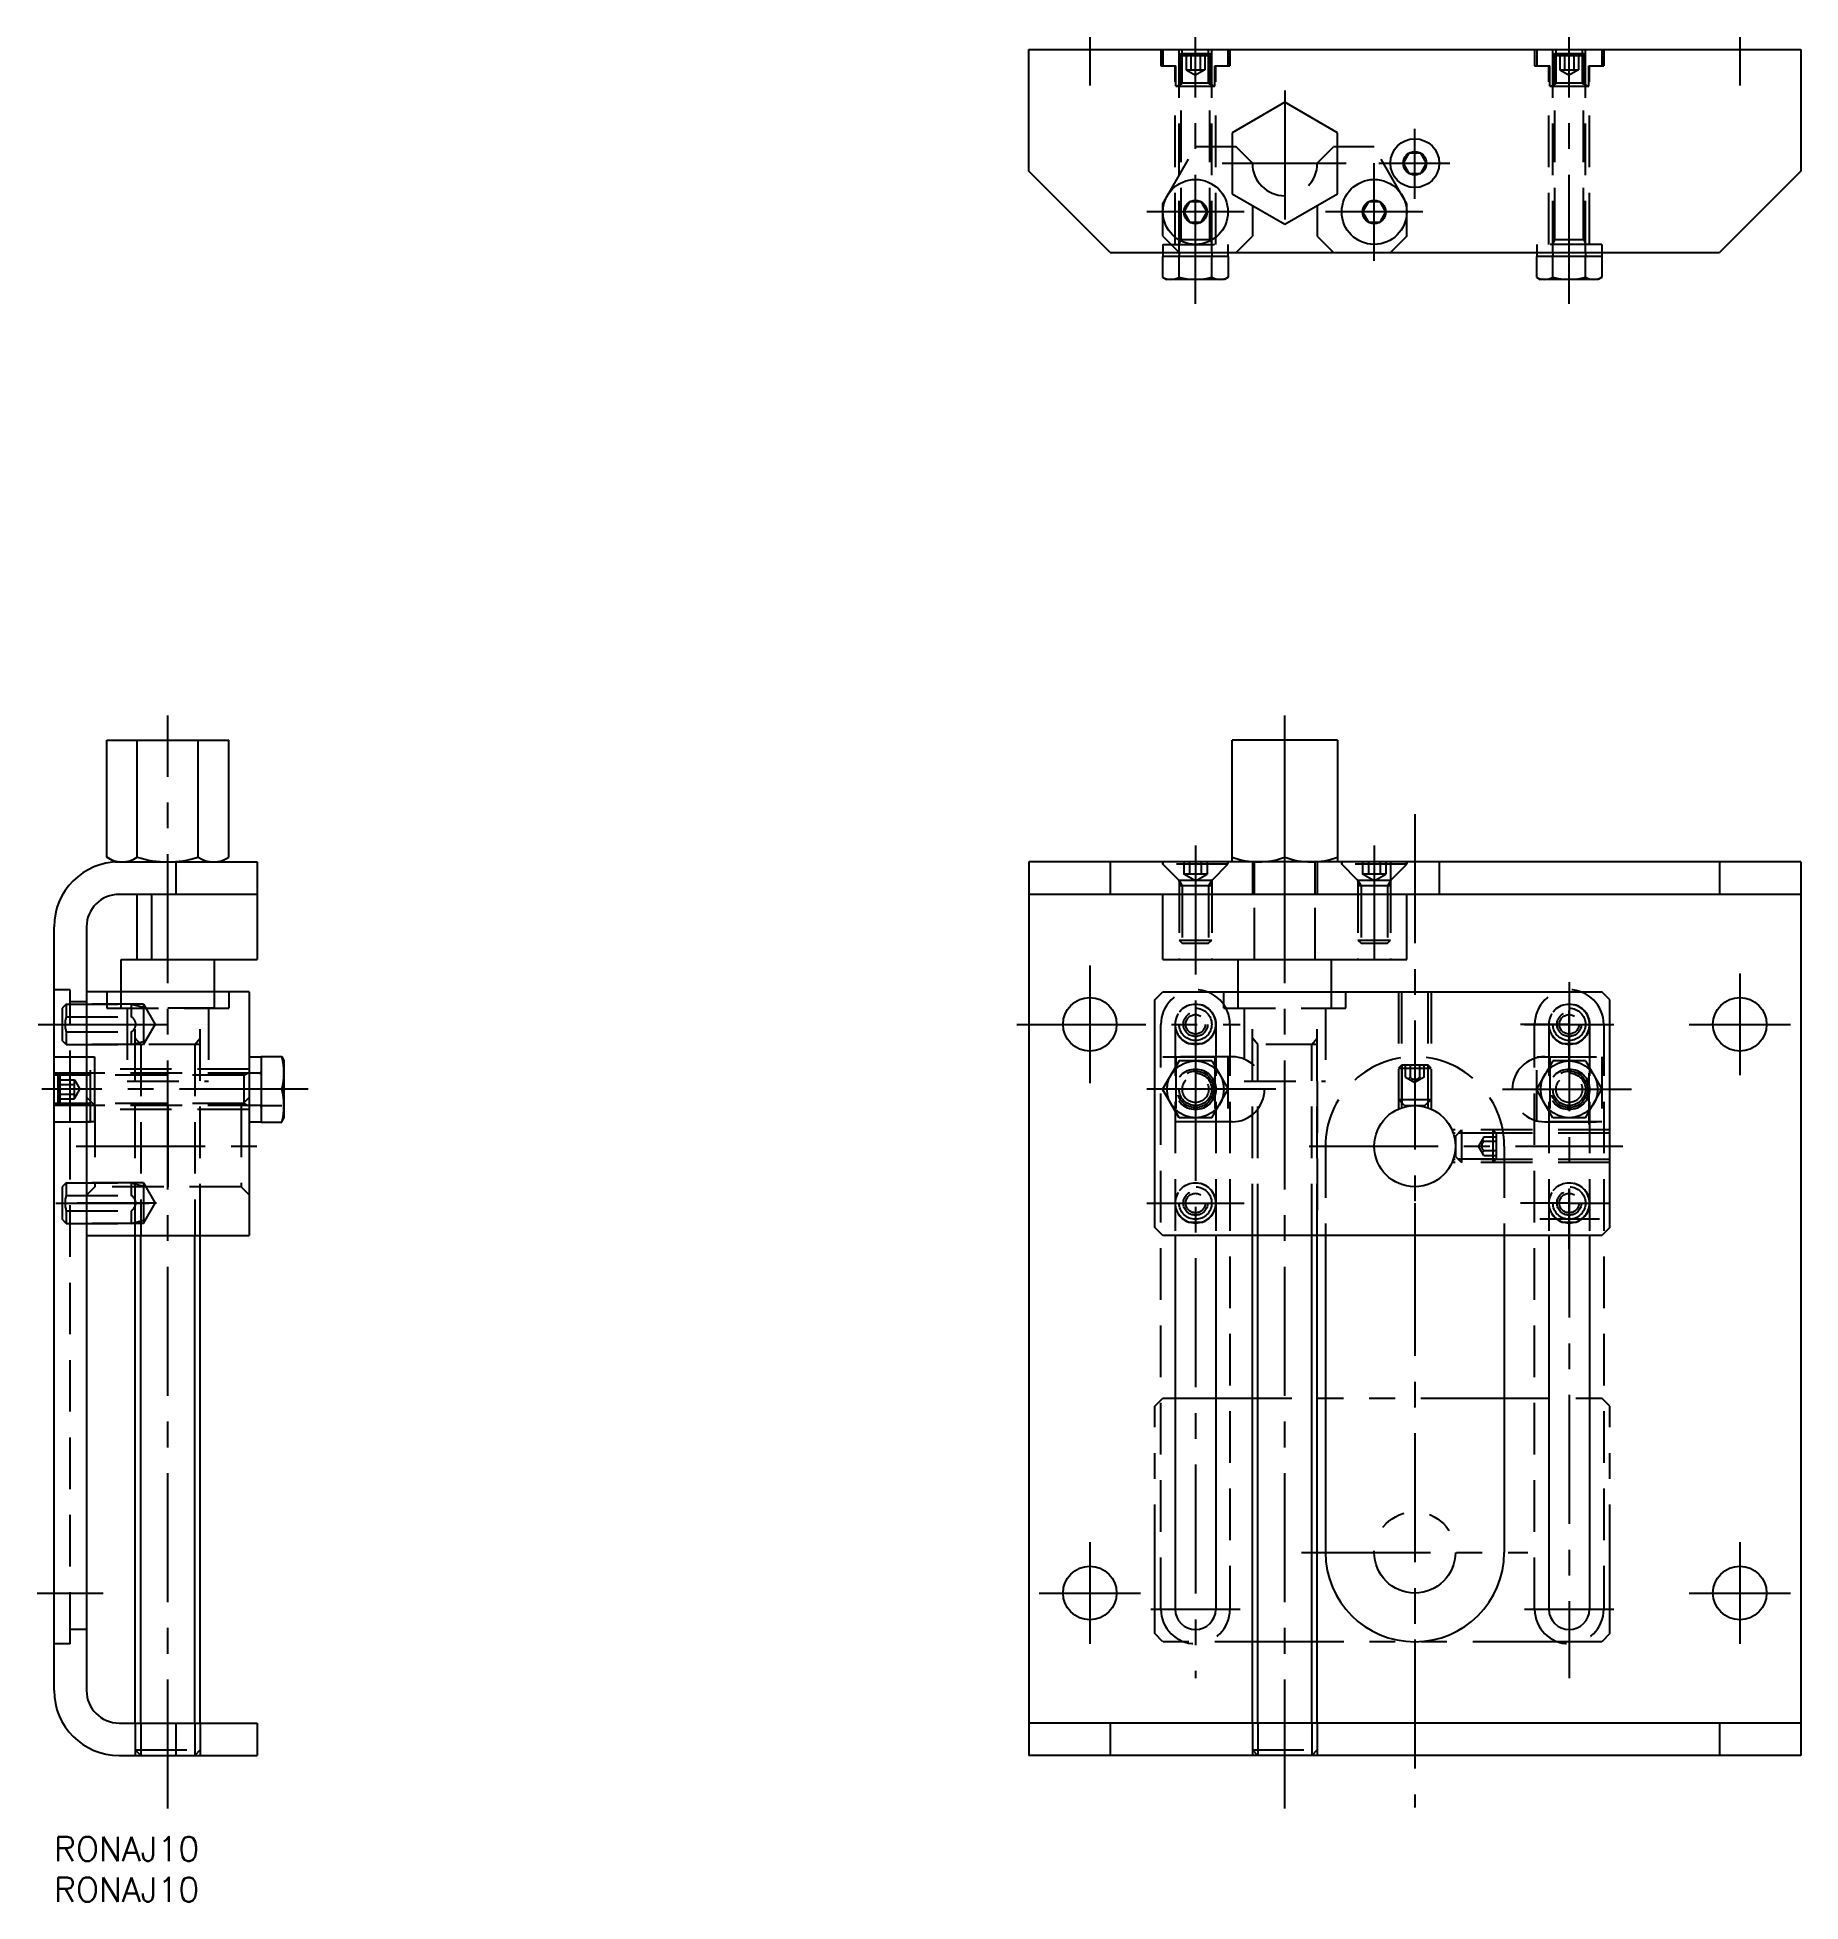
# Model space of a CAD drawing. Extents: x -2 to 215, y -8 to 222.
import ezdxf

# ---------------------------------------------------------------- set-up
doc = ezdxf.new("R2010")
doc.units = 0
doc.header["$LTSCALE"] = 0.5
for name, pattern in [('CENTER', [50.8, 31.75, -6.35, 6.35, -6.35]), ('DASHED', [19.05, 12.7, -6.35]), ('PHANTOM', [63.5, 31.75, -6.35, 6.35, -6.35, 6.35, -6.35])]:
    doc.linetypes.add(name, pattern=pattern)
for name, color, linetype in [('MSM_CENTER', 1, 'CENTER'), ('MSM_CONTINUOUS', 7, 'CONTINUOUS'), ('MSM_DASHED', 4, 'DASHED'), ('MSM_IMAGINARY', 6, 'PHANTOM'), ('MSM_NARROW', 5, 'CONTINUOUS'), ('MSM_PART_NUMBER', 7, 'CONTINUOUS')]:
    doc.layers.add(name, color=color, linetype=linetype)
doc.styles.get("Standard").update_dxf_attribs({"font": 'txt.shx', "height": 3, "bigfont": 'bigfont.shx'})

# ---------------------------------------------------------------- blocks, each defined once
blk = doc.blocks.new('*U3')
at = {"layer": 'MSM_PART_NUMBER'}
blk.add_text('RONAJ10', height=3, dxfattribs=at).set_placement((0, -3))
blk = doc.blocks.new('*U4')
at = {"layer": 'MSM_PART_NUMBER'}
blk.add_text('RONAJ10', height=3, dxfattribs=at).set_placement((0, -8))

msp = doc.modelspace()

# ---------------------------------------------------------------- linework, layer by layer
at = {"layer": 'MSM_CENTER'}
for p, q in [((127.5, 221.5), (127.5, 215.55)), ((140.5, 188.7), (140.5, 221.5)), ((186.5, 188.7), (186.5, 221.5)), ((207.5, 221.5), (207.5, 215.55)), ((151.5, 214.93), (151.5, 197.24)), ((167.5, 201.63), (167.5, 210.24)), ((143.77, 206), (159.07, 206)), ((162.5, 194), (162.5, 206)), ((163.09, 206), (171.82, 206)), ((146.5, 200), (134.5, 200)), ((168.5, 200), (156.5, 200)), ((14, 3.48), (14, 138)), ((151.5, 3.48), (151.5, 138)), ((167.5, 125.86), (167.5, 3.59)), ((140.5, 122), (140.5, 19.5)), ((162.5, 122), (162.5, 108)), ((14, 106.13), (14, 118)), ((127.5, 107.25), (127.5, 92.75)), ((207.5, 106.25), (207.5, 93.75)), ((186.5, 105.18), (186.5, 19.5)), ((186.5, 103), (186.5, 101.5)), ((186.5, 94.32), (186.5, 101.65)), ((-1.95, 100), (14.3, 100)), ((118.5, 100), (146, 100)), ((140.5, 100), (140.5, 94)), ((186.5, 100), (180.5, 100)), ((181, 100), (192, 100)), ((186.5, 100), (186.5, 94)), ((186.5, 100), (191.5, 100)), ((201.25, 100), (213.75, 100)), ((31.3, 92), (-1.5, 92)), ((150.39, 92), (133.57, 92)), ((178.28, 92), (195.36, 92)), ((14, 90), (14, 80)), ((2.74, 85), (25.48, 85)), ((154.5, 85), (193.09, 85)), ((186.5, 72.32), (186.5, 79.65)), ((0.23, 78), (11.68, 78)), ((12.62, 78), (2.83, 78)), ((134.5, 78), (146.5, 78)), ((167.5, 78), (167.5, 74)), ((186.5, 78), (180.5, 78)), ((190.23, 76), (182.9, 76)), ((186.5, 78), (186.5, 72)), ((186.5, 78), (191.5, 78)), ((127.5, 36.25), (127.5, 23.75)), ((153.57, 35), (181.43, 35)), ((207.5, 36.25), (207.5, 23.75)), ((-2.06, 30), (6.06, 30)), ((121.25, 30), (133.75, 30)), ((201.25, 30), (213.75, 30)), ((135, 28), (146, 28)), ((181, 28), (192, 28))]:
    msp.add_line(p, q, dxfattribs=at)
at = {"layer": 'MSM_CONTINUOUS'}
for p, q in [((120, 220), (215, 220)), ((120, 205), (120, 220)), ((215, 220), (215, 205)), ((151.5, 213.51), (145, 209.75)), ((158, 209.75), (151.5, 213.51)), ((145, 209.75), (145, 202.25)), ((158, 202.25), (158, 209.75)), ((166.78, 207.25), (166.06, 206)), ((168.22, 207.25), (166.78, 207.25)), ((168.94, 206), (168.22, 207.25)), ((130, 195), (120, 205)), ((166.06, 206), (166.78, 204.75)), ((166.78, 204.75), (168.22, 204.75)), ((168.22, 204.75), (168.94, 206)), ((215, 205), (205, 195)), ((145, 202.25), (151.5, 198.49)), ((151.5, 198.49), (158, 202.25)), ((139.78, 201.25), (139.06, 200)), ((139.06, 200), (139.78, 198.75)), ((141.22, 201.25), (139.78, 201.25)), ((141.94, 200), (141.22, 201.25)), ((141.22, 198.75), (141.94, 200)), ((147.5, 200.8), (147.5, 197)), ((155.5, 200.8), (155.5, 197)), ((161.78, 201.25), (161.06, 200)), ((161.06, 200), (161.78, 198.75)), ((163.22, 201.25), (161.78, 201.25)), ((163.94, 200), (163.22, 201.25)), ((163.22, 198.75), (163.94, 200)), ((139.78, 198.75), (141.22, 198.75)), ((161.78, 198.75), (163.22, 198.75)), ((145.5, 195), (147.5, 197)), ((155.5, 197), (157.5, 195)), ((130, 195), (205, 195)), ((144.54, 194.5), (136.46, 194.5)), ((136.46, 194.5), (136.46, 191.98)), ((136.5, 195), (136.5, 194.5)), ((138.48, 191.98), (138.48, 194.5)), ((138.5, 195), (138.5, 194.7)), ((142.5, 195), (142.5, 194.7)), ((142.52, 191.98), (142.5, 194.5)), ((144.5, 195), (144.5, 194.5)), ((144.54, 194.5), (144.54, 191.98)), ((190.54, 194.5), (182.46, 194.5)), ((182.46, 194.5), (182.46, 191.98)), ((182.5, 195), (182.5, 194.5)), ((184.48, 191.98), (184.48, 194.5)), ((184.5, 195), (184.5, 194.7)), ((188.5, 195), (188.5, 194.7)), ((188.52, 191.98), (188.5, 194.5)), ((190.5, 195), (190.5, 194.5)), ((190.54, 194.5), (190.54, 191.98)), ((136.46, 191.98), (136.94, 191.7)), ((144.06, 191.7), (136.94, 191.7)), ((144.54, 191.98), (144.06, 191.7)), ((182.46, 191.98), (182.94, 191.7)), ((190.06, 191.7), (182.94, 191.7)), ((190.54, 191.98), (190.06, 191.7)), ((6.49, 120.58), (6.49, 135)), ((6.49, 135), (21.51, 135)), ((10.25, 120.58), (10.25, 135)), ((17.75, 120.58), (17.75, 135)), ((21.51, 120.58), (21.51, 135)), ((158, 135), (145, 135)), ((145, 120), (145, 135)), ((151.5, 120.58), (151.5, 135)), ((158, 135), (158, 120)), ((7.5, 120), (6.49, 120.58)), ((7.5, 120), (20.5, 120)), ((8, 120), (25, 120)), ((15, 120), (15, 116)), ((20.5, 120), (21.51, 120.58)), ((25, 120), (25, 108)), ((120, 120), (120, 10)), ((215, 120), (120, 120)), ((130, 120), (130, 116)), ((147.5, 120), (147.5, 116)), ((147.75, 116), (147.75, 120)), ((155.25, 116), (155.25, 120)), ((155.5, 120), (155.5, 116)), ((205, 120), (205, 116)), ((215, 120), (215, 10)), ((25, 116), (8, 116)), ((10.25, 108), (10.25, 116)), ((12, 116), (12, 108)), ((215, 116), (120, 116)), ((136.5, 108), (136.5, 116)), ((166.5, 108), (166.5, 116)), ((0, 18), (0, 112)), ((4, 112), (4, 17.99)), ((10.25, 111), (10.25, 111)), ((8.25, 108), (25, 108)), ((8.25, 104), (8.25, 108)), ((19.75, 104), (19.75, 108)), ((136.5, 108), (166.5, 108)), ((145.75, 104), (145.75, 108)), ((157.25, 104), (157.25, 108)), ((24, 104), (4, 104)), ((24, 104), (24, 74)), ((135.5, 103), (136.5, 104)), ((136.5, 104), (190.5, 104)), ((191.5, 103), (190.5, 104)), ((135.5, 75), (135.5, 103)), ((191.5, 75), (191.5, 103)), ((4, 96), (5, 96)), ((5, 96), (5, 88)), ((24, 96), (25.5, 96)), ((24, 96), (24, 88)), ((25.5, 96.04), (25.5, 87.96)), ((25.5, 96.04), (28.02, 96.04)), ((28.02, 96.04), (28.3, 95.56)), ((28.3, 95.56), (28.3, 88.44)), ((138.48, 95.5), (136.46, 92)), ((142.52, 95.5), (138.48, 95.5)), ((142.52, 95.5), (144.54, 92)), ((184.48, 95.5), (182.46, 92)), ((188.52, 95.5), (184.48, 95.5)), ((188.52, 95.5), (190.54, 92)), ((28.02, 92), (25.5, 92)), ((138.48, 88.5), (136.46, 92)), ((142.52, 88.5), (144.54, 92)), ((184.48, 88.5), (182.46, 92)), ((188.52, 88.5), (190.54, 92)), ((28.02, 89.98), (25.5, 89.98)), ((5, 88), (4, 88)), ((24, 88), (25.5, 88)), ((25.5, 87.96), (28.02, 87.96)), ((28.02, 87.96), (28.3, 88.44)), ((142.52, 88.5), (138.48, 88.5)), ((188.52, 88.5), (184.48, 88.5)), ((4, 74), (24, 74)), ((10, 14), (10, 74)), ((18, 14), (18, 74)), ((136.5, 74), (135.5, 75)), ((190.5, 74), (136.5, 74)), ((190.5, 74), (136.5, 74)), ((138, 74), (138, 28)), ((143, 74), (143, 28)), ((147.5, 14), (147.5, 74)), ((155.5, 14), (155.5, 74)), ((156.5, 74), (156.5, 35)), ((178.5, 74), (178.5, 35)), ((184, 74), (184, 28)), ((189, 74), (189, 28)), ((191.5, 75), (190.5, 74)), ((8, 13.99), (25, 13.99)), ((11, 13.99), (11, 14)), ((15, 13.99), (15, 10)), ((17, 13.99), (17, 14)), ((25, 13.99), (25, 10)), ((215, 13.99), (120, 13.99)), ((130, 13.99), (130, 10)), ((205, 13.99), (205, 10)), ((8, 10), (25, 10)), ((215, 10), (120, 10))]:
    msp.add_line(p, q, dxfattribs=at)
for centre, radius in [((167.5, 206), 3), ((167.5, 206), 1.44), ((140.5, 200), 4), ((162.5, 200), 4), ((140.5, 200), 1.44), ((162.5, 200), 1.44), ((127.5, 100), 3.3), ((207.5, 100), 3.3), ((140.5, 92), 3.5), ((186.5, 92), 3.5), ((167.5, 85), 5), ((127.5, 30), 3.3), ((207.5, 30), 3.3)]:
    msp.add_circle(centre, radius, dxfattribs=at)
for centre, radius, start, end in [((138.3, 194.7), 0.2, 270, 0), ((142.7, 194.7), 0.2, 180, 270), ((184.3, 194.7), 0.2, 270, 0), ((188.7, 194.7), 0.2, 180, 270), ((137.47, 193.65), 1.96, 238.9005, 301.0995), ((140.5, 199.13), 7.43, 254.2222, 285.7778), ((143.53, 193.65), 1.96, 238.9005, 301.0995), ((183.47, 193.65), 1.96, 238.9005, 301.0995), ((186.5, 199.13), 7.43, 254.2222, 285.7778), ((189.53, 193.65), 1.96, 238.9005, 301.0995), ((8, 112), 8, 90, 180), ((8.37, 123.32), 3.32, 235.6158, 304.3842), ((14, 132.42), 12.42, 252.4121, 287.5879), ((19.63, 123.32), 3.32, 235.6158, 304.3842), ((148.25, 129.39), 9.39, 249.7438, 290.2562), ((154.75, 129.39), 9.39, 249.7438, 290.2562), ((8, 112), 4, 90, 180), ((20.94, 94.01), 7.36, 344.1415, 15.8585), ((20.87, 89.98), 7.43, 344.2222, 15.7778), ((167.5, 35), 11, 180, 0), ((140.5, 28), 2.5, 180, 360), ((186.5, 28), 2.5, 180, 0), ((8, 18), 8, 180, 270), ((8, 17.99), 4, 180, 270)]:
    msp.add_arc(centre, radius, start, end, dxfattribs=at)
at = {"layer": 'MSM_DASHED'}
for p, q in [((136.25, 220), (136.25, 218)), ((136.5, 220), (144.5, 220)), ((136.5, 220), (144.5, 220)), ((136.5, 220), (136.5, 218)), ((138.5, 215.64), (138.5, 220)), ((138.75, 219.5), (138.5, 219.25)), ((138.5, 195), (138.5, 219.25)), ((138.5, 219.25), (142.5, 219.25)), ((138.75, 219.5), (142.25, 219.5)), ((138.75, 196.6), (138.75, 219.5)), ((138.88, 215.86), (138.88, 220)), ((139.35, 219.5), (139.35, 217.5)), ((139.92, 219.5), (139.92, 217.5)), ((141.08, 219.5), (141.08, 217.5)), ((141.65, 219.5), (141.65, 217.5)), ((142.12, 215.86), (142.12, 220)), ((142.5, 219.25), (142.25, 219.5)), ((142.25, 196.6), (142.25, 219.5)), ((142.5, 215.64), (142.5, 220)), ((142.5, 195), (142.5, 219.25)), ((144.5, 220), (144.5, 218)), ((144.75, 220), (144.75, 218)), ((182.25, 220), (182.25, 218)), ((182.5, 220), (190.5, 220)), ((182.5, 220), (190.5, 220)), ((182.5, 220), (182.5, 218)), ((184.5, 215.64), (184.5, 220)), ((184.75, 219.5), (184.5, 219.25)), ((184.5, 195), (184.5, 219.25)), ((184.5, 219.25), (188.5, 219.25)), ((184.75, 219.5), (188.25, 219.5)), ((184.75, 196.6), (184.75, 219.5)), ((184.88, 215.86), (184.88, 220)), ((185.35, 219.5), (185.35, 217.5)), ((185.92, 219.5), (185.92, 217.5)), ((187.08, 219.5), (187.08, 217.5)), ((187.65, 219.5), (187.65, 217.5)), ((188.12, 215.86), (188.12, 220)), ((188.5, 219.25), (188.25, 219.5)), ((188.25, 196.6), (188.25, 219.5)), ((188.5, 215.64), (188.5, 220)), ((188.5, 195), (188.5, 219.25)), ((190.5, 220), (190.5, 218)), ((190.75, 220), (190.75, 218)), ((136.25, 218), (138, 218)), ((136.5, 218), (138.1, 218)), ((138, 216), (138, 218)), ((138.1, 215.5), (138.1, 218)), ((138.25, 215.5), (138.88, 215.86)), ((142.12, 215.86), (138.88, 215.86)), ((139.35, 217.5), (141.65, 217.5)), ((139.35, 217.5), (140.5, 216.83)), ((141.65, 217.5), (140.5, 216.83)), ((142.75, 215.5), (142.12, 215.86)), ((142.9, 215.5), (142.9, 218)), ((142.9, 218), (144.5, 218)), ((143, 218), (144.75, 218)), ((143, 216), (143, 218)), ((182.25, 218), (184, 218)), ((182.5, 218), (184.1, 218)), ((184, 216), (184, 218)), ((184.1, 215.5), (184.1, 218)), ((184.25, 215.5), (184.88, 215.86)), ((188.12, 215.86), (184.88, 215.86)), ((185.35, 217.5), (187.65, 217.5)), ((185.35, 217.5), (186.5, 216.83)), ((187.65, 217.5), (186.5, 216.83)), ((188.75, 215.5), (188.12, 215.86)), ((188.9, 215.5), (188.9, 218)), ((188.9, 218), (190.5, 218)), ((189, 218), (190.75, 218)), ((189, 216), (189, 218)), ((138, 196), (138, 215)), ((138.1, 215.5), (142.9, 215.5)), ((143, 196), (143, 215)), ((184, 196), (184, 215)), ((184.1, 215.5), (188.9, 215.5)), ((189, 196), (189, 215)), ((136.5, 201), (140.5, 208)), ((145.5, 208), (140.5, 208)), ((147.5, 206), (145.5, 208)), ((155.5, 206), (157.5, 208)), ((162.5, 208), (157.5, 208)), ((166.5, 201), (162.5, 208)), ((136.5, 197), (136.5, 201)), ((166.5, 197), (166.5, 201)), ((136.5, 197), (138.5, 195)), ((136.5, 196), (136.5, 195)), ((136.5, 196), (144.5, 196)), ((138.75, 196.6), (138.5, 196.17)), ((138.5, 196.6), (142.5, 196.6)), ((142.25, 196.6), (142.5, 196.17)), ((144.5, 196), (144.5, 195)), ((166.5, 197), (164.5, 195)), ((190.5, 196), (182.5, 196)), ((182.5, 196), (182.5, 195)), ((184.75, 196.6), (184.5, 196.17)), ((184.5, 196.6), (188.5, 196.6)), ((188.25, 196.6), (188.5, 196.17)), ((190.5, 196), (190.5, 195)), ((136.5, 119.7), (136.5, 120)), ((136.5, 120), (136.5, 119.7)), ((144.5, 119.7), (136.5, 119.7)), ((138.44, 117.76), (136.5, 119.7)), ((139.06, 120), (139.06, 118.5)), ((139.78, 120), (139.78, 118.5)), ((141.22, 120), (141.22, 118.5)), ((141.94, 120), (141.94, 118.5)), ((142.56, 117.76), (144.5, 119.7)), ((144.5, 120), (144.5, 119.8)), ((144.5, 119.7), (144.5, 120)), ((158.5, 119.7), (158.5, 120)), ((158.5, 120), (158.5, 119.7)), ((166.5, 119.7), (158.5, 119.7)), ((160.44, 117.76), (158.5, 119.7)), ((161.06, 120), (161.06, 118.5)), ((161.78, 120), (161.78, 118.5)), ((163.22, 120), (163.22, 118.5)), ((163.94, 120), (163.94, 118.5)), ((164.5, 120), (164.5, 116)), ((164.56, 117.76), (166.5, 119.7)), ((166.5, 120), (166.5, 119.8)), ((166.5, 119.7), (166.5, 120)), ((170.5, 120), (170.5, 116)), ((138.5, 117.7), (138.88, 117.04)), ((142.5, 117.7), (138.5, 117.7)), ((138.5, 117.62), (138.5, 108)), ((140.5, 117.67), (139.06, 118.5)), ((141.94, 118.5), (139.06, 118.5)), ((140.5, 117.67), (141.94, 118.5)), ((142.5, 117.7), (142.12, 117.04)), ((142.5, 117.62), (142.5, 108)), ((160.5, 117.7), (160.88, 117.04)), ((164.5, 117.7), (160.5, 117.7)), ((160.5, 117.62), (160.5, 108)), ((162.5, 117.67), (161.06, 118.5)), ((163.94, 118.5), (161.06, 118.5)), ((162.5, 117.67), (163.94, 118.5)), ((164.5, 117.7), (164.12, 117.04)), ((164.5, 117.62), (164.5, 108)), ((142.5, 117.04), (138.5, 117.04)), ((138.88, 117.04), (138.88, 108)), ((142.12, 117.04), (142.12, 108)), ((147.75, 108), (147.75, 116)), ((155.25, 108), (155.25, 116)), ((164.5, 117.04), (160.5, 117.04)), ((160.88, 117.04), (160.88, 108)), ((164.12, 117.04), (164.12, 108)), ((138.5, 110.38), (142.5, 110.38)), ((138.5, 110.38), (138.88, 110)), ((142.12, 110), (142.5, 110.38)), ((160.5, 110.38), (164.5, 110.38)), ((160.5, 110.38), (160.88, 110)), ((164.12, 110), (164.5, 110.38)), ((138.88, 110), (142.12, 110)), ((160.88, 110), (164.12, 110)), ((2, 104.25), (0, 104.25)), ((2, 23.75), (2, 104.25)), ((6.5, 104), (6.5, 102)), ((8.25, 102), (8.25, 104)), ((19.75, 102), (19.75, 104)), ((21.5, 104), (21.5, 102)), ((144, 102), (144, 104)), ((145.75, 102), (145.75, 104)), ((157.25, 102), (157.25, 104)), ((159, 102), (159, 104)), ((165.5, 104), (165.5, 89.58)), ((165.88, 104), (165.88, 89.73)), ((169.12, 104), (169.12, 89.73)), ((169.5, 104), (169.5, 89.58)), ((1.5, 102.5), (1, 102)), ((1, 102), (1, 98)), ((1.5, 102.5), (9.5, 102.5)), ((1.5, 102.5), (1.5, 100.94)), ((4, 102.75), (2, 102.75)), ((11, 102.5), (4, 102.5)), ((6.5, 102), (21.5, 102)), ((9, 102), (9, 93)), ((9.5, 102.5), (9.5, 100.94)), ((9.5, 102.5), (11, 102.1)), ((9.5, 102.37), (9.5, 102.37)), ((10, 74), (10, 102)), ((11, 102.5), (11, 97.5)), ((11, 102.5), (12.44, 100)), ((11, 102.1), (11, 97.9)), ((19.75, 102), (14, 102)), ((18, 74), (18, 102)), ((19, 102), (19, 93)), ((144, 102), (159, 102)), ((146.5, 102), (146.5, 93)), ((147.5, 74), (147.5, 102)), ((155.5, 74), (155.5, 102)), ((156.5, 102), (156.5, 93)), ((1.5, 100.94), (9.5, 100.94)), ((1.5, 99.06), (9.5, 99.06)), ((1.5, 99.06), (1.5, 97.5)), ((9.5, 99.06), (9.5, 97.5)), ((11, 97.5), (12.44, 100)), ((136.25, 28), (136.25, 100)), ((138, 100), (138, 74)), ((143, 100), (143, 74)), ((144.75, 100), (144.75, 28)), ((182.25, 28), (182.25, 100)), ((184, 100), (184, 74)), ((189, 100), (189, 74)), ((190.75, 100), (190.75, 28)), ((1.5, 97.5), (1, 98)), ((1.5, 97.5), (9.5, 97.5)), ((11, 97.5), (4, 97.5)), ((9.5, 97.5), (11, 97.9)), ((10.67, 97.5), (10, 98.31)), ((18, 97.5), (10, 97.5)), ((10.68, 97.5), (10.68, 74)), ((17.33, 97.5), (18, 98.31)), ((17.33, 97.5), (17.33, 74)), ((139.65, 97.65), (141.35, 97.65)), ((148.18, 97.5), (147.5, 98.31)), ((155.5, 97.5), (147.5, 97.5)), ((148.18, 74), (148.18, 97.5)), ((154.82, 97.5), (155.5, 98.31)), ((154.82, 74), (154.82, 97.5)), ((185.65, 97.65), (187.35, 97.65)), ((0, 96), (4.5, 96)), ((2, 88), (2, 96)), ((4.5, 88), (4.5, 96)), ((24, 94.5), (5, 94.5)), ((145, 96), (135.5, 96)), ((136.5, 96), (144.5, 96)), ((138.1, 96), (138.1, 88)), ((142.9, 96), (142.9, 88)), ((144.5, 96), (144.5, 88)), ((165.5, 94.6), (165.9, 95)), ((165.5, 94.6), (169.5, 94.6)), ((165.9, 95), (165.9, 90.35)), ((165.9, 95), (169.1, 95)), ((166.35, 93.5), (166.35, 95)), ((166.92, 95), (166.92, 93.5)), ((168.08, 95), (168.08, 93.5)), ((168.65, 93.5), (168.65, 95)), ((169.1, 95), (169.1, 90.35)), ((169.5, 94.6), (169.1, 95)), ((182.5, 96), (190.5, 96)), ((182.5, 88), (182.5, 96)), ((183.5, 96), (191.5, 96)), ((184.1, 96), (184.1, 88)), ((190.5, 96), (190.5, 88)), ((25.3, 94), (0, 94)), ((23.4, 93.75), (0, 93.75)), ((0.75, 94), (0.5, 93.75)), ((0.5, 90.25), (0.5, 93.75)), ((0.5, 93.15), (2.5, 93.15)), ((0.5, 92.58), (2.5, 92.58)), ((0.75, 90), (0.75, 94)), ((2.5, 90.85), (2.5, 93.15)), ((2.5, 93.15), (3.17, 92)), ((2.5, 90.85), (3.17, 92)), ((9, 93), (19, 93)), ((23.4, 93.75), (23.83, 94)), ((23.4, 90), (23.4, 94)), ((138.1, 92), (138.1, 92)), ((146.5, 93), (156.5, 93)), ((155.5, 93), (155.5, 74)), ((166.35, 93.5), (167.5, 92.83)), ((168.65, 93.5), (167.5, 92.83)), ((184.1, 92), (184.1, 92)), ((188.9, 94), (188.9, 86)), ((23.4, 90.25), (0, 90.25)), ((25.3, 90), (0, 90)), ((0.5, 91.42), (2.5, 91.42)), ((0.5, 90.85), (2.5, 90.85)), ((0.5, 90.25), (0.75, 90)), ((5.02, 90), (4.02, 91)), ((5.02, 90), (5.02, 80)), ((23.02, 90), (24.02, 91)), ((23.02, 90), (23.02, 80)), ((23.4, 90.25), (23.83, 90)), ((138.1, 90), (138.1, 90)), ((165.5, 90.75), (169.5, 90.75)), ((166.25, 90), (165.5, 90.75)), ((166.25, 90), (168.75, 90)), ((168.75, 90), (169.5, 90.75)), ((184.1, 90), (184.1, 90)), ((0, 88), (4.5, 88)), ((24, 89.5), (5, 89.5)), ((145, 88), (135.5, 88)), ((144.5, 88), (136.5, 88)), ((190.5, 88), (182.5, 88)), ((183.5, 88), (191.5, 88)), ((156.5, 85), (156.5, 74)), ((191.5, 87), (172.08, 87)), ((191.5, 86.62), (172.23, 86.62)), ((172.5, 86.25), (173.25, 87)), ((172.5, 86.25), (172.5, 83.75)), ((177.5, 86.6), (172.85, 86.6)), ((173.25, 87), (173.25, 83)), ((176, 86.15), (175.33, 85)), ((176, 83.85), (175.33, 85)), ((176, 86.15), (177.5, 86.15)), ((177.5, 85.58), (176, 85.58)), ((177.1, 87), (177.5, 86.6)), ((177.1, 87), (177.1, 83)), ((177.5, 86.6), (177.5, 83.4)), ((178.5, 85), (178.5, 74)), ((191.5, 83), (172.08, 83)), ((191.5, 83.38), (172.23, 83.38)), ((172.5, 83.75), (173.25, 83)), ((177.5, 83.4), (172.85, 83.4)), ((177.5, 84.42), (176, 84.42)), ((176, 83.85), (177.5, 83.85)), ((177.1, 83), (177.5, 83.4)), ((1.5, 80.5), (1, 80)), ((1.5, 80.5), (9.5, 80.5)), ((1.5, 80.5), (1.5, 78.94)), ((11, 80.5), (4, 80.5)), ((9.5, 80.5), (9.5, 78.94)), ((9.5, 80.5), (11, 80.1)), ((9.5, 80.37), (9.5, 80.37)), ((11, 80.5), (11, 75.5)), ((11, 80.5), (12.44, 78)), ((1, 80), (1, 76)), ((1.5, 78.94), (9.5, 78.94)), ((5.02, 80), (4.02, 79)), ((23.02, 80), (5.02, 80)), ((11, 80.1), (11, 75.9)), ((23.02, 80), (24.02, 79)), ((1.5, 75.5), (1, 76)), ((1.5, 77.06), (9.5, 77.06)), ((1.5, 77.06), (1.5, 75.5)), ((9.5, 77.06), (9.5, 75.5)), ((9.5, 75.5), (11, 75.9)), ((11, 75.5), (12.44, 78)), ((1.5, 75.5), (9.5, 75.5)), ((11, 75.5), (4, 75.5)), ((139.65, 75.65), (141.35, 75.65)), ((185.65, 75.65), (187.35, 75.65)), ((4, 25.5), (2, 25.5)), ((2, 23.75), (0, 23.75)), ((10, 13.99), (10, 10)), ((10.68, 13.99), (10.68, 10)), ((17.32, 14), (17.32, 10)), ((18, 13.99), (18, 10)), ((147.5, 13.99), (147.5, 10)), ((148.18, 13.99), (148.18, 10)), ((148.5, 13.99), (148.5, 14)), ((154.5, 13.99), (154.5, 14)), ((154.82, 14), (154.82, 10)), ((155.5, 13.99), (155.5, 10)), ((10.68, 10), (10, 10.68)), ((10, 10.68), (18, 10.68)), ((18, 10.68), (17.32, 10)), ((148.18, 10), (147.5, 10.68)), ((147.5, 10.68), (155.5, 10.68)), ((155.5, 10.68), (154.82, 10))]:
    msp.add_line(p, q, dxfattribs=at)
for centre, radius in [((140.5, 100), 2.5), ((140.5, 100), 2), ((140.5, 100), 1.5), ((140.5, 100), 1.2), ((186.5, 100), 2.5), ((186.5, 100), 2), ((186.5, 100), 1.5), ((186.5, 100), 1.2), ((140.5, 92), 2.5), ((140.5, 92), 2.25), ((186.5, 92), 2.5), ((186.5, 92), 2.25), ((140.5, 92), 2), ((140.5, 92), 1.62), ((186.5, 92), 2), ((186.5, 92), 1.62), ((140.5, 78), 2.5), ((186.5, 78), 2.5), ((140.5, 78), 2), ((140.5, 78), 1.5), ((140.5, 78), 1.2), ((186.5, 78), 2), ((186.5, 78), 1.5), ((186.5, 78), 1.2)]:
    msp.add_circle(centre, radius, dxfattribs=at)
for centre, radius, start, end in [((151.5, 206), 4, 180, 0), ((138.3, 117.62), 0.2, 0, 45), ((142.7, 117.62), 0.2, 135, 180), ((160.3, 117.62), 0.2, 0, 45), ((164.7, 117.62), 0.2, 135, 180), ((140.5, 100), 4.25, 360, 180), ((186.5, 100), 4.25, 0, 180), ((140.5, 100), 2.5, 289.9484, 250.0516), ((186.5, 100), 2.5, 289.9484, 250.0516), ((4.35, 100), 3, 161.8051, 198.1949), ((9, 100), 1.06, 298.2744, 61.7256), ((25.3, 94.2), 0.2, 270, 0), ((145, 92), 4, 270, 90), ((167.5, 85), 11, 0, 180), ((183.5, 92), 4, 90, 270), ((166.35, 93.96), 0.736, 297.5152, 321.6721), ((167.5, 93.96), 0.736, 218.3279, 321.6721), ((168.65, 93.96), 0.736, 218.3279, 242.4848), ((25.3, 89.8), 0.2, 0, 90), ((176.46, 85), 0.736, 128.3279, 231.6721), ((176.46, 86.15), 0.736, 207.5152, 231.6721), ((176.46, 83.85), 0.736, 128.3279, 152.4848), ((140.5, 78), 2.5, 289.9484, 250.0516), ((186.5, 78), 2.5, 289.9484, 250.0516), ((4.35, 78), 3, 161.8051, 198.1949), ((9, 78), 1.06, 298.2744, 61.7256), ((140.5, 28), 4.25, 180, 360), ((186.5, 28), 4.25, 180, 0)]:
    msp.add_arc(centre, radius, start, end, dxfattribs=at)
at = {"layer": 'MSM_IMAGINARY'}
for p, q in [((135.5, 53), (136.5, 54)), ((135.5, 25), (135.5, 53)), ((136.5, 54), (190.5, 54)), ((191.5, 53), (190.5, 54)), ((191.5, 25), (191.5, 53)), ((167.5, 29.4), (167.5, 26.2)), ((136.5, 24), (135.5, 25)), ((190.5, 24), (136.5, 24)), ((190.5, 24), (136.5, 24)), ((191.5, 25), (190.5, 24))]:
    msp.add_line(p, q, dxfattribs=at)
msp.add_circle((167.5, 35), 5, dxfattribs=at)
at = {"layer": 'MSM_NARROW'}
for p, q in [((10.68, 13.99), (10.68, 74)), ((17.32, 14), (17.33, 74)), ((148.18, 14), (148.18, 74)), ((154.82, 13.99), (154.82, 74))]:
    msp.add_line(p, q, dxfattribs=at)

# ---------------------------------------------------------------- block references
at = {"layer": 'MSM_CONTINUOUS'}
for name in ['*U3', '*U4']:
    msp.add_blockref(name, (0, 0), dxfattribs=at)

doc.saveas('drawing.dxf')
